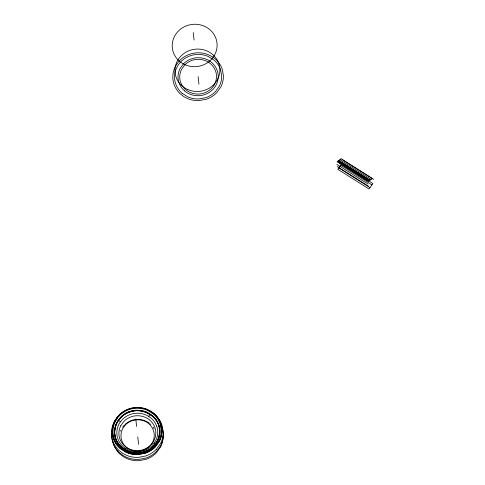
<?xml version="1.0" encoding="UTF-8"?>
<svg xmlns="http://www.w3.org/2000/svg" width="485" height="485" viewBox="0 0 485 485"><rect width="100%" height="100%" fill="white"/><g stroke="black" fill="none" stroke-linecap="round" stroke-linejoin="round"><path stroke-width="0.73" d="M156.6 425.951A20.885 19.709 -6.3 0 0 151.15 418.155L148.804 416.409L149.847 414.19C137.006 405.405 116.6 413.772 114.927 429.589C112.405 445.163 130.598 457.749 144.597 451.632A23.068 21.77 -6.3 0 0 153.787 445.83L157.516 440.616M160.547 446.982L156.37 452.826A25.844 24.389 -6.3 0 1 146.07 459.325L138.789 460.72A25.838 24.389 -6.3 0 1 126.73 458.495L123.505 456.785L119.716 453.814A25.954 24.492 -6.3 0 1 113.86 444.975L113.144 442.732A24.432 23.062 -6.3 0 1 112.678 440.435M120.723 425.775L123.772 421.501A18.582 17.539 -6.3 0 1 132.156 416.494A17.866 16.866 -6.3 0 1 135.703 415.815A18.854 17.793 -6.3 0 1 145.403 417.385L146.209 417.755A17.702 16.708 -6.3 0 1 149.198 419.64A18.77 17.715 -6.3 0 1 155.073 428.055A17.733 16.739 -6.3 0 1 155.758 431.401A18.763 17.709 -6.3 0 1 153.563 441.35A17.733 16.739 -6.3 0 1 151.538 444.205A18.77 17.715 -6.3 0 1 142.56 449.862A17.733 16.739 -6.3 0 1 139.007 450.547A18.806 17.751 -6.3 0 1 129.313 448.983L128.501 448.607A17.702 16.708 -6.3 0 1 125.518 446.721A18.806 17.751 -6.3 0 1 119.643 438.307A17.866 16.86 -6.3 0 1 119.055 435.815A18.582 17.539 -6.3 0 1 120.729 425.775M118.655 420.155C100.965 448.498 146.464 466.867 158.165 439.246C167.974 415.693 132.162 399.452 118.655 420.155L120.371 421.847L118.861 424.326A20.625 19.467 -6.3 0 0 116.909 434.499A19.788 18.672 -6.3 0 0 117.655 438.21A20.885 19.709 -6.3 0 0 123.426 446.903L128.373 450.038A20.879 19.709 -6.3 0 0 138.116 451.832L140.11 451.65A19.6 18.497 -6.3 0 0 143.051 451.014L144.003 450.711A20.885 19.709 -6.3 0 0 152.32 445.448L155.697 440.732A20.879 19.709 -6.3 0 0 157.722 431.504L157.661 430.559A19.642 18.539 -6.3 0 0 156.916 426.849L156.606 425.951M143.657 452.123C160.832 448.413 165.585 422.89 149.847 414.19M120.371 421.847L122.238 419.592A20.625 19.467 -6.3 0 1 131.52 414.051A19.788 18.679 -6.3 0 1 135.454 413.299A20.879 19.709 -6.3 0 1 146.197 415.033L148.804 416.409M122.559 427.23L124.239 425.206M117.437 417.47L113.472 423.647A26.184 24.711 -6.3 0 0 111.52 435.439A25.008 23.601 -6.3 0 0 112.138 438.98L112.866 441.271A26.56 25.068 -6.3 0 0 118.867 450.316L122.741 453.36L127.203 455.591A26.493 25.008 -6.3 0 0 138.383 457.385L145.839 455.961A26.451 24.965 -6.3 0 0 156.376 449.304M124.833 425.569L122.99 428.146A16.708 15.769 -6.3 0 0 121.129 437.882A16.102 15.199 -6.3 0 0 121.638 440.137A16.951 15.999 -6.3 0 0 126.943 447.716A15.956 15.059 -6.3 0 0 129.634 449.419A16.914 15.963 -6.3 0 0 139.104 451.159M156.376 449.304L160.65 443.326A26.445 24.959 -6.3 0 0 163.209 431.638L161.802 424.605A26.451 24.965 -6.3 0 0 154.885 414.73L152.945 413.208M124.578 449.565L125.767 448.649M142.475 452.256L138.092 452.881A23.062 21.77 -6.3 0 1 127.337 450.886L121.868 447.437A23.116 21.819 -6.3 0 1 115.848 438.822M136.261 410.237L134.054 410.443A21.813 20.588 -6.3 0 0 130.811 411.141A22.831 21.552 -6.3 0 0 121.335 416.512L118.498 419.755L116.37 423.453A22.831 21.552 -6.3 0 0 114.666 433.736A21.807 20.582 -6.3 0 0 115.206 436.821L115.533 438.149M154.2 443.211L155.77 443.593M342.392 159.674L373.583 179.371M339.918 159.692L371.11 179.395M338.609 160.408L369.794 180.105M338.645 160.729L369.831 180.426M337.693 161.056L368.879 180.753M337.36 161.517L368.551 181.22M337.214 161.79L368.4 181.487M340.749 165.197L371.934 184.9M336.893 164.403L368.085 184.1M337.166 166.482L368.351 186.179M338.797 167.931L369.988 187.628M184.488 90.84L185.228 91.453A19.242 18.163 -6.3 0 0 187.622 93.053L189.356 93.92A20.534 19.382 -6.3 0 0 198.935 95.684L199.923 95.618A19.315 18.23 -6.3 0 0 203.791 94.878L204.731 94.581A20.54 19.382 -6.3 0 0 212.909 89.41L213.564 88.706A19.315 18.23 -6.3 0 0 215.783 85.602L216.231 84.772A20.534 19.382 -6.3 0 0 218.22 75.69L218.159 74.763A19.279 18.194 -6.3 0 0 217.686 72.01L217.122 70.234A20.54 19.388 -6.3 0 0 211.757 62.565L211.017 61.953A19.279 18.194 -6.3 0 0 207.768 59.897L206.889 59.485A20.534 19.382 -6.3 0 0 196.322 57.794A19.461 18.369 -6.3 0 0 192.454 58.521A20.285 19.145 -6.3 0 0 183.33 63.984L180.002 68.634A20.243 19.103 -6.3 0 0 178.195 79.564A19.461 18.363 -6.3 0 0 178.819 82.292A20.54 19.382 -6.3 0 0 184.494 90.84M182.142 93.278L187.847 96.885A24.074 22.722 -6.3 0 0 199.074 98.952L205.864 97.661A24.074 22.722 -6.3 0 0 215.455 91.598L219.347 86.16A24.068 22.716 -6.3 0 0 221.681 75.521L220.396 69.119A24.074 22.722 -6.3 0 0 214.103 60.128L208.398 56.521A24.123 22.771 -6.3 0 0 197.165 54.459L194.861 54.666A22.765 21.485 -6.3 0 0 191.478 55.393A23.832 22.492 -6.3 0 0 181.59 61.001L178.619 64.39L176.401 68.246A23.832 22.492 -6.3 0 0 174.63 78.976A22.765 21.485 -6.3 0 0 175.188 82.201L175.855 84.287A24.129 22.771 -6.3 0 0 182.142 93.278M161.978 426.751L163.39 433.766A26.384 24.899 -6.3 0 1 160.826 445.43L156.564 451.396A26.39 24.905 -6.3 0 1 146.052 458.028L138.613 459.459A26.384 24.899 -6.3 0 1 126.306 457.179L123.014 455.439L119.14 452.408A26.499 25.008 -6.3 0 1 113.163 443.375L112.435 441.089A24.947 23.547 -6.3 0 1 111.811 437.561M158.516 424.29L159.419 427.624M115.497 437.834L115.879 439.143A23.116 21.819 -6.3 0 0 121.905 447.752L127.367 451.214A23.062 21.77 -6.3 0 0 138.128 453.196L144.633 451.953A23.068 21.77 -6.3 0 0 153.818 446.145L157.546 440.938A23.062 21.764 -6.3 0 0 159.783 430.741M159.183 426.606L158.553 424.611A23.068 21.77 -6.3 0 0 152.526 415.997L147.058 412.541A23.116 21.813 -6.3 0 0 136.297 410.565L134.09 410.759A21.813 20.588 -6.3 0 0 130.847 411.456A22.831 21.552 -6.3 0 0 121.371 416.827L118.528 420.077L116.406 423.775A22.831 21.552 -6.3 0 0 114.702 434.057A21.807 20.582 -6.3 0 0 115.242 437.143M159.383 427.309L159.595 428.655M159.559 428.34L159.723 429.698M193.248 32.58L194.073 40.025M198.123 76.703L198.941 84.147M135.788 418.985L136.612 426.43M137.758 436.833L138.583 444.272M159.686 429.377L159.789 430.741M158.48 424.278A23.062 21.764 -6.3 0 0 152.46 415.663L147.022 412.22A23.116 21.813 -6.3 0 0 136.261 410.243M159.747 430.419A23.062 21.764 -6.3 0 1 157.51 440.616M163.045 435.56A25.838 24.383 -6.3 0 1 160.541 446.982M120.504 431.038A18.497 17.46 -6.3 0 1 120.838 430.243M124.924 424.52A18.497 17.46 -6.3 0 1 132.635 420.149M150.217 423.914A18.679 17.63 -6.3 0 1 150.859 424.502M153.121 427.133A18.679 17.63 -6.3 0 1 154.036 428.588M149.544 423.35A17.618 16.629 -6.3 0 0 146.573 421.477L145.773 421.101A18.77 17.715 -6.3 0 0 136.115 419.549A17.787 16.787 -6.3 0 0 132.581 420.216M214.261 84.839A17.654 16.66 -6.3 0 1 212.236 87.676A18.679 17.63 -6.3 0 1 203.3 93.308A17.654 16.66 -6.3 0 1 199.765 93.993A18.721 17.666 -6.3 0 1 190.114 92.429L189.308 92.059A17.624 16.629 -6.3 0 1 186.337 90.18A18.721 17.672 -6.3 0 1 180.487 81.807A17.781 16.787 -6.3 0 1 179.905 79.322A18.497 17.46 -6.3 0 1 181.566 69.331L184.597 65.075A18.497 17.46 -6.3 0 1 192.939 60.091A17.787 16.787 -6.3 0 1 196.48 59.419A18.77 17.715 -6.3 0 1 206.131 60.977L206.937 61.346A17.618 16.629 -6.3 0 1 209.908 63.226A18.679 17.63 -6.3 0 1 215.758 71.598A17.654 16.66 -6.3 0 1 216.437 74.932A18.679 17.63 -6.3 0 1 214.255 84.839M111.817 437.555A26.123 24.656 -6.3 0 1 111.762 433.966M112.035 431.577A26.123 24.656 -6.3 0 1 112.259 430.395M124.875 425.521A16.708 15.769 -6.3 0 1 132.963 420.422M142.305 450.553A15.981 15.083 -6.3 0 1 139.104 451.165M143.081 450.298A16.914 15.963 -6.3 0 0 150.386 445.442A15.987 15.09 -6.3 0 0 152.229 442.878A16.914 15.963 -6.3 0 0 154.194 433.905A15.981 15.083 -6.3 0 0 153.587 430.886A16.914 15.963 -6.3 0 0 148.283 423.308A15.956 15.059 -6.3 0 0 145.597 421.604M145.591 421.617A16.908 15.956 -6.3 0 0 135.315 419.962A16.108 15.199 -6.3 0 0 132.92 420.465M175.321 66.548L174.806 67.627A25.584 24.147 -6.3 0 0 172.902 79.146A24.432 23.062 -6.3 0 0 173.509 82.608L174.218 84.845A25.954 24.492 -6.3 0 0 180.081 93.684L183.87 96.654L187.095 98.364A25.838 24.389 -6.3 0 0 199.147 100.589L206.434 99.201A25.844 24.389 -6.3 0 0 216.728 92.696L220.905 86.851A25.838 24.383 -6.3 0 0 223.409 75.43L222.033 68.561A25.844 24.395 -6.3 0 0 215.273 58.915L212.375 56.751L208.016 54.575A25.954 24.492 -6.3 0 0 197.098 52.816L194.624 53.047A24.438 23.062 -6.3 0 0 190.987 53.829A25.584 24.147 -6.3 0 0 180.371 59.843L177.91 62.517L175.321 66.548M114.624 421.047L114.12 422.108A25.238 23.82 -6.3 0 0 112.241 433.469A24.104 22.753 -6.3 0 0 112.835 436.888L113.538 439.095A25.553 24.117 -6.3 0 0 120.201 448.613L126.239 452.438A25.493 24.062 -6.3 0 0 138.134 454.627L145.324 453.257A25.499 24.062 -6.3 0 0 155.479 446.837L159.601 441.077A25.493 24.062 -6.3 0 0 162.075 429.807L160.711 423.029A25.499 24.068 -6.3 0 0 154.048 413.511L151.187 411.377L146.888 409.231A25.602 24.165 -6.3 0 0 136.115 407.497L133.672 407.721A24.111 22.753 -6.3 0 0 130.083 408.491A25.238 23.82 -6.3 0 0 119.613 414.433L117.182 417.064L114.624 421.047M114.866 421.101L114.369 422.15A24.965 23.565 -6.3 0 0 112.508 433.39A23.844 22.504 -6.3 0 0 113.096 436.767L113.787 438.949A25.275 23.856 -6.3 0 0 120.377 448.37L126.355 452.147A25.214 23.801 -6.3 0 0 138.116 454.318L145.227 452.96A25.22 23.801 -6.3 0 0 155.273 446.612L159.353 440.913A25.214 23.795 -6.3 0 0 161.796 429.765L160.45 423.059A25.22 23.801 -6.3 0 0 153.86 413.644L151.023 411.535L146.773 409.413A25.323 23.898 -6.3 0 0 136.115 407.697L133.702 407.921A23.85 22.51 -6.3 0 0 130.156 408.685A24.965 23.559 -6.3 0 0 119.795 414.554L117.394 417.161L114.866 421.101M115.394 421.338L114.909 422.362A24.371 23.001 -6.3 0 0 113.096 433.329A23.274 21.971 -6.3 0 0 113.666 436.627L114.345 438.761A24.674 23.286 -6.3 0 0 120.777 447.952L126.609 451.644A24.614 23.231 -6.3 0 0 138.092 453.76L145.033 452.438A24.62 23.238 -6.3 0 0 154.842 446.242L158.819 440.677A24.614 23.231 -6.3 0 0 161.208 429.795L159.892 423.253A24.62 23.238 -6.3 0 0 153.46 414.057L147.622 410.371A24.668 23.286 -6.3 0 0 136.139 408.261L133.787 408.473A23.28 21.971 -6.3 0 0 130.32 409.213A24.371 23.001 -6.3 0 0 120.207 414.948L117.861 417.494L115.394 421.338M341.725 163.833L337.821 169.295L369.012 188.992L372.91 183.53L341.725 163.833M341.107 158.783L338.73 160.608L369.916 180.305L372.298 178.48L341.107 158.783M187.859 89.592A22.468 21.201 -6.3 0 0 219.784 68.227A22.468 21.201 -6.3 0 0 184.591 53.01A22.468 21.201 -6.3 0 0 187.859 89.592M185.118 64.784A22.468 21.201 -6.3 0 0 217.044 43.42A22.468 21.201 -6.3 0 0 181.851 28.203A22.468 21.201 -6.3 0 0 185.118 64.784"/></g></svg>
